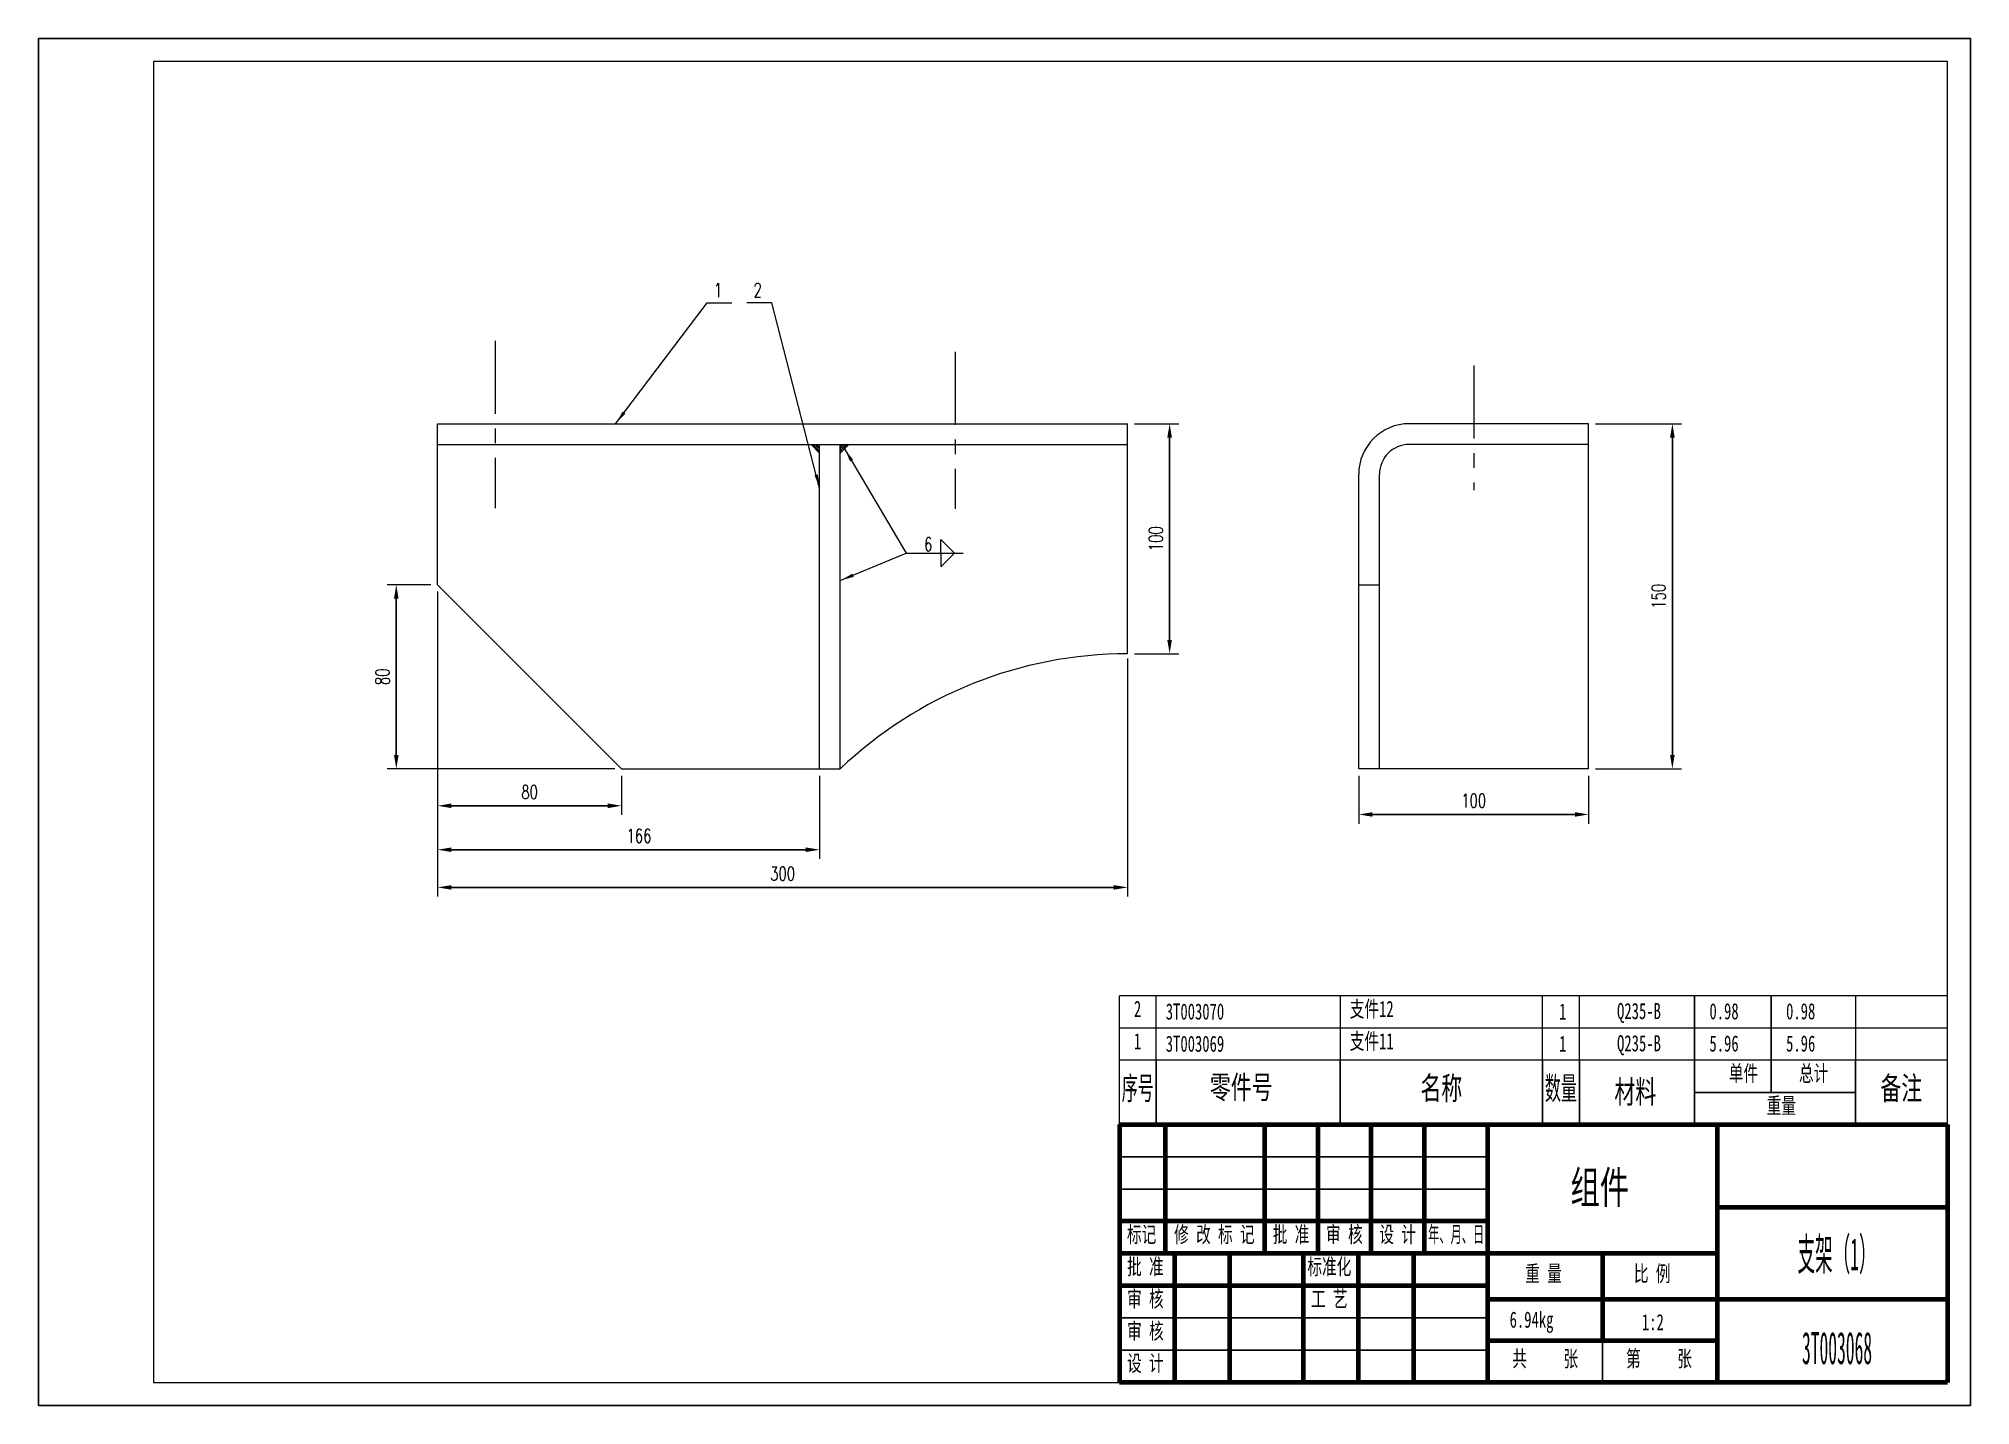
# Model space of a CAD drawing. Header units: millimetres. Extents: x 0 to 840, y 0 to 594.
import ezdxf

# ---------------------------------------------------------------- set-up
doc = ezdxf.new("R2010")
doc.units = ezdxf.units.MM
for name, pattern in [('CENTER', [50.8, 31.75, -6.35, 6.35, -6.35]), ('EB_DASH', [6, 3, -3]), ('EB_DASHDOT', [39, 30, -3, 3, -3])]:
    doc.linetypes.add(name, pattern=pattern)
for name, color, linetype, lineweight in [('中心线', 1, 'CENTER', 9), ('尺寸线', 4, 'Continuous', 9), ('标注线', 4, 'Continuous', 5), ('点划线', 1, 'EB_DASHDOT', 5), ('粗线', 7, 'Continuous', 15), ('细线', 3, 'Continuous', 5), ('虚线', 2, 'EB_DASH', 5)]:
    doc.layers.add(name, color=color, linetype=linetype, lineweight=lineweight)
doc.layers.add('边框', color=7, linetype='Continuous', lineweight=18, plot=False)
doc.styles.get("Standard").update_dxf_attribs({"font": 'romans.shx', "width": 0.7})
doc.styles.add('TextStyle0', font='', dxfattribs={"width": 0.510669})
doc.styles.add('TextStyle1', font='', dxfattribs={"width": 0.510669})
doc.styles.add('UserTxtStyle4', font='', dxfattribs={"width": 0.667})
doc.styles.add('机械', font='', dxfattribs={"width": 0.4})
doc.styles.add('标准', font='', dxfattribs={"width": 0.667})
doc.styles.get('TextStyle0').set_extended_font_data('宋体')
doc.styles.get('TextStyle1').set_extended_font_data('宋体')
doc.styles.get('UserTxtStyle4').set_extended_font_data('宋体')
doc.styles.get('机械').set_extended_font_data('宋体')
doc.styles.get('标准').set_extended_font_data('宋体')
doc.dimstyles.new('标准', dxfattribs={"dimscale": 2, "dimtxt": 3, "dimasz": 3, "dimexe": 2, "dimexo": 1.5, "dimgap": 1.5, "dimtad": 1, "dimdec": 1, "dimzin": 12, "dimdsep": 46, "dimtxsty": 'Standard', "dimcen": 0, "dimdle": 6, "dimclrd": 256, "dimclre": 256, "dimclrt": 256, "dimadec": 1, "dimazin": 3, "dimtfac": 1, "dimtdec": 1, "dimtmove": 0, "dimatfit": 0, "dimfxl": 0, "dimtolj": 1, "dimarcsym": 0})

# ---------------------------------------------------------------- blocks, each defined once
blk = doc.blocks.new('*X41')
at = {"layer": '尺寸线', "linetype": 'ByBlock'}
for points in [[(710.42, 426.65), (711.42, 420.65), (709.42, 420.65)], [(710.42, 276.65), (711.42, 282.65), (709.42, 282.65)]]:
    blk.add_hatch(color=256, dxfattribs=at).paths.add_polyline_path(points, flags=0)
for p, q in [((677.02, 426.65), (714.42, 426.65)), ((677.02, 276.65), (714.42, 276.65))]:
    blk.add_line(p, q, dxfattribs=at)
at = {"layer": '尺寸线', "linetype": 'ByBlock', "lineweight": -2}
blk.add_line((710.42, 282.65), (710.42, 420.65), dxfattribs=at)
at = {"layer": '尺寸线', "linetype": 'ByBlock', "insert": (704.42, 351.65), "char_height": 6, "width": 13.8, "attachment_point": 5, "rotation": 90}
blk.add_mtext('150', dxfattribs=at)
blk = doc.blocks.new('*X42')
at = {"layer": '尺寸线', "linetype": 'ByBlock'}
for points in [[(574.02, 256.81), (580.02, 255.81), (580.02, 257.81)], [(674.02, 256.81), (668.02, 255.81), (668.02, 257.81)]]:
    blk.add_hatch(color=256, dxfattribs=at).paths.add_polyline_path(points, flags=0)
for p, q in [((574.02, 273.65), (574.02, 252.81)), ((674.02, 273.65), (674.02, 252.81))]:
    blk.add_line(p, q, dxfattribs=at)
at = {"layer": '尺寸线', "linetype": 'ByBlock', "lineweight": -2}
blk.add_line((580.02, 256.81), (668.02, 256.81), dxfattribs=at)
at = {"layer": '尺寸线', "linetype": 'ByBlock', "insert": (624.02, 262.81), "char_height": 6, "width": 14.4, "attachment_point": 5}
blk.add_mtext('100', dxfattribs=at)
blk = doc.blocks.new('*X43')
at = {"layer": '尺寸线', "linetype": 'ByBlock'}
for points in [[(173.51, 241.49), (179.51, 240.49), (179.51, 242.49)], [(339.61, 241.49), (333.61, 240.49), (333.61, 242.49)]]:
    blk.add_hatch(color=256, dxfattribs=at).paths.add_polyline_path(points, flags=0)
for p, q in [((173.51, 353.65), (173.51, 237.49)), ((339.61, 273.65), (339.61, 237.49))]:
    blk.add_line(p, q, dxfattribs=at)
at = {"layer": '尺寸线', "linetype": 'ByBlock', "lineweight": -2}
blk.add_line((179.51, 241.49), (333.61, 241.49), dxfattribs=at)
at = {"layer": '尺寸线', "linetype": 'ByBlock', "insert": (261.06, 247.49), "char_height": 6, "width": 14.4, "attachment_point": 5}
blk.add_mtext('166', dxfattribs=at)
blk = doc.blocks.new('*X44')
at = {"layer": '尺寸线', "linetype": 'ByBlock'}
for points in [[(173.51, 225.12), (179.51, 224.12), (179.51, 226.12)], [(473.51, 225.12), (467.51, 224.12), (467.51, 226.12)]]:
    blk.add_hatch(color=256, dxfattribs=at).paths.add_polyline_path(points, flags=0)
for p, q in [((173.51, 353.65), (173.51, 221.12)), ((473.51, 324.65), (473.51, 221.12))]:
    blk.add_line(p, q, dxfattribs=at)
at = {"layer": '尺寸线', "linetype": 'ByBlock', "lineweight": -2}
blk.add_line((179.51, 225.12), (467.51, 225.12), dxfattribs=at)
at = {"layer": '尺寸线', "linetype": 'ByBlock', "insert": (323.51, 231.12), "char_height": 6, "width": 15.6, "attachment_point": 5}
blk.add_mtext('300', dxfattribs=at)
blk = doc.blocks.new('*X45')
at = {"layer": '尺寸线', "linetype": 'Continuous'}
blk.add_hatch(color=256, dxfattribs=at).paths.add_polyline_path([(350.47, 415.76), (354.16, 410.97), (352.87, 410.21)], flags=0)
for p, q in [((350.47, 415.76), (377.21, 370.37)), ((377.21, 370.37), (402.06, 370.37))]:
    blk.add_line(p, q, dxfattribs=at)
at = {"layer": '尺寸线'}
blk.add_line((402.06, 370.37), (402.06, 370.37), dxfattribs=at)
blk = doc.blocks.new('*X46')
at = {"layer": '尺寸线', "linetype": 'Continuous'}
blk.add_hatch(color=256, dxfattribs=at).paths.add_polyline_path([(348.61, 358.49), (353.86, 361.48), (354.43, 360.09)], flags=0)
blk.add_line((348.61, 358.49), (377.21, 370.37), dxfattribs=at)
at = {"layer": '尺寸线'}
blk.add_line((377.21, 370.37), (377.21, 370.37), dxfattribs=at)
blk = doc.blocks.new('*X47')
at = {"layer": '尺寸线', "linetype": 'ByBlock'}
for points in [[(491.8, 426.65), (492.8, 420.65), (490.8, 420.65)], [(491.8, 326.65), (492.8, 332.65), (490.8, 332.65)]]:
    blk.add_hatch(color=256, dxfattribs=at).paths.add_polyline_path(points, flags=0)
for p, q in [((476.51, 426.65), (495.8, 426.65)), ((476.51, 326.65), (495.8, 326.65))]:
    blk.add_line(p, q, dxfattribs=at)
at = {"layer": '尺寸线', "linetype": 'ByBlock', "lineweight": -2}
blk.add_line((491.8, 332.65), (491.8, 420.65), dxfattribs=at)
at = {"layer": '尺寸线', "linetype": 'ByBlock', "insert": (485.8, 376.65), "char_height": 6, "width": 14.4, "attachment_point": 5, "rotation": 90}
blk.add_mtext('100', dxfattribs=at)
blk = doc.blocks.new('*X48')
at = {"layer": '尺寸线', "linetype": 'Continuous'}
blk.add_hatch(color=256, dxfattribs=at).paths.add_polyline_path([(250.9, 426.65), (253.93, 431.88), (255.13, 430.98)], flags=0)
for p, q in [((250.9, 426.65), (290.74, 479.22)), ((290.74, 479.22), (301.5, 479.22))]:
    blk.add_line(p, q, dxfattribs=at)
at = {"layer": '尺寸线'}
blk.add_line((301.5, 479.22), (301.5, 479.22), dxfattribs=at)
blk = doc.blocks.new('*X49')
at = {"layer": '尺寸线', "linetype": 'ByBlock'}
for points in [[(173.51, 260.59), (179.51, 259.59), (179.51, 261.59)], [(253.51, 260.59), (247.51, 259.59), (247.51, 261.59)]]:
    blk.add_hatch(color=256, dxfattribs=at).paths.add_polyline_path(points, flags=0)
for p, q in [((173.51, 353.65), (173.51, 256.59)), ((253.51, 273.65), (253.51, 256.59))]:
    blk.add_line(p, q, dxfattribs=at)
at = {"layer": '尺寸线', "linetype": 'ByBlock', "lineweight": -2}
blk.add_line((179.51, 260.59), (247.51, 260.59), dxfattribs=at)
at = {"layer": '尺寸线', "linetype": 'ByBlock', "insert": (213.51, 266.59), "char_height": 6, "width": 10.2, "attachment_point": 5}
blk.add_mtext('80', dxfattribs=at)
blk = doc.blocks.new('*X50')
at = {"layer": '尺寸线', "linetype": 'ByBlock'}
for points in [[(155.52, 356.65), (156.52, 350.65), (154.52, 350.65)], [(155.52, 276.65), (156.52, 282.65), (154.52, 282.65)]]:
    blk.add_hatch(color=256, dxfattribs=at).paths.add_polyline_path(points, flags=0)
for p, q in [((170.51, 356.65), (151.52, 356.65)), ((250.51, 276.65), (151.52, 276.65))]:
    blk.add_line(p, q, dxfattribs=at)
at = {"layer": '尺寸线', "linetype": 'ByBlock', "lineweight": -2}
blk.add_line((155.52, 282.65), (155.52, 350.65), dxfattribs=at)
at = {"layer": '尺寸线', "linetype": 'ByBlock', "insert": (149.52, 316.65), "char_height": 6, "width": 12, "attachment_point": 5, "rotation": 90}
blk.add_mtext('80', dxfattribs=at)
blk = doc.blocks.new('*X51')
at = {"layer": '尺寸线', "linetype": 'Continuous'}
blk.add_hatch(color=256, dxfattribs=at).paths.add_polyline_path([(339.61, 398.61), (337.38, 404.23), (338.83, 404.6)], flags=0)
for p, q in [((318.77, 479.22), (308.01, 479.22)), ((339.61, 398.61), (318.77, 479.22))]:
    blk.add_line(p, q, dxfattribs=at)
at = {"layer": '尺寸线'}
blk.add_line((308.01, 479.22), (308.01, 479.22), dxfattribs=at)

msp = doc.modelspace()

# ---------------------------------------------------------------- hatches: boundary and pattern name
at = {"layer": '尺寸线'}
h = msp.add_hatch(dxfattribs=at)
h.set_pattern_fill('ANSI37', color=256, scale=0.25, angle=180, style=0)
h.paths.add_polyline_path([(339.61, 413.88), (335.87, 417.65), (339.61, 417.65)], flags=0)
h = msp.add_hatch(dxfattribs=at)
h.set_pattern_fill('ANSI37', color=256, scale=0.25, style=0)
h.paths.add_polyline_path([(348.61, 413.88), (352.34, 417.65), (348.61, 417.65)], flags=0)

# ---------------------------------------------------------------- linework, layer by layer
at = {"layer": '中心线'}
for p, q in [((198.51, 462.66), (198.51, 390)), ((398.51, 457.9), (398.51, 389.61)), ((624.02, 451.94), (624.02, 397.74))]:
    msp.add_line(p, q, dxfattribs=at)
at = {"layer": '尺寸线'}
for p, q in [((335.87, 417.65), (339.61, 413.88)), ((352.34, 417.65), (348.61, 413.88)), ((392.31, 370.37), (392.31, 376.37)), ((392.31, 376.37), (398.31, 370.37)), ((392.31, 370.37), (392.31, 364.37)), ((392.31, 364.37), (398.31, 370.37))]:
    msp.add_line(p, q, dxfattribs=at)
at = {"layer": '点划线', "linetype": 'Continuous', "lineweight": 25}
for p, q in [((630, 108), (470, 108)), ((630, 94), (470, 94)), ((630, 38), (470, 38)), ((630, 24), (470, 24))]:
    msp.add_line(p, q, dxfattribs=at)
at = {"layer": '粗线'}
for p, q in [((830, 584), (50, 584)), ((50, 584), (50, 10)), ((830, 10), (830, 584)), ((173.51, 356.65), (173.51, 426.65)), ((173.51, 426.65), (473.51, 426.65)), ((473.51, 326.65), (473.51, 426.65)), ((674.02, 426.65), (596.02, 426.65)), ((674.02, 276.65), (674.02, 426.65)), ((173.51, 417.65), (473.51, 417.65)), ((339.61, 276.65), (339.61, 417.65)), ((348.61, 276.65), (348.61, 417.65)), ((674.02, 417.65), (596.02, 417.65)), ((574.02, 276.65), (574.02, 404.65)), ((583.02, 276.65), (583.02, 404.65)), ((173.51, 356.65), (253.51, 276.65)), ((574.02, 356.65), (583.02, 356.65)), ((253.51, 276.65), (348.61, 276.65)), ((674.02, 276.65), (574.02, 276.65)), ((830, 178), (470, 178)), ((830, 178), (470, 178)), ((470, 122), (470, 178)), ((790, 136), (790, 122)), ((50, 10), (830, 10))]:
    msp.add_line(p, q, dxfattribs=at)
at = {"layer": '粗线', "linetype": 'Continuous', "lineweight": 70}
for p, q in [((470, 122), (830, 122)), ((470, 122), (470, 10)), ((490, 66), (490, 122)), ((533.17, 66), (533.17, 122)), ((556.33, 66), (556.33, 122)), ((579.5, 66), (579.5, 122)), ((602.67, 66), (602.67, 122)), ((630, 122), (630, 10)), ((730, 10), (730, 122)), ((830, 122), (830, 10)), ((830, 86), (730, 86)), ((630, 80), (470, 80)), ((730, 66), (470, 66)), ((494, 10), (494, 66)), ((518, 10), (518, 66)), ((550, 10), (550, 66)), ((574, 10), (574, 66)), ((598, 10), (598, 66)), ((680, 66), (680, 28)), ((630, 52), (470, 52)), ((730, 46), (630, 46)), ((830, 46), (730, 46)), ((730, 28), (630, 28)), ((830, 10), (470, 10))]:
    msp.add_line(p, q, dxfattribs=at)
at = {"layer": '粗线'}
for centre, radius, end in [((596.02, 404.65), 22, 180), ((596.02, 404.65), 13, 180), ((473.51, 145.65), 181, 133.63446)]:
    msp.add_arc(centre, radius, 90, end, dxfattribs=at)
at = {"layer": '细线'}
for p, q in [((486, 122), (486, 178)), ((566, 178), (566, 122)), ((654, 122), (654, 178)), ((670, 122), (670, 178)), ((720, 178), (720, 122)), ((720, 136), (720, 178)), ((753.33, 178), (753.33, 136)), ((753.33, 136), (753.33, 178)), ((790, 178), (790, 136)), ((830, 164), (470, 164)), ((830, 164), (470, 164)), ((830, 150), (470, 150)), ((486, 150), (470, 150)), ((486, 150), (486, 122)), ((566, 122), (566, 150)), ((654, 150), (566, 150)), ((654, 150), (654, 122)), ((670, 150), (654, 150)), ((670, 150), (670, 122)), ((790, 122), (790, 150)), ((830, 150), (790, 150)), ((720, 122), (720, 136)), ((790, 136), (720, 136)), ((720, 136), (753.33, 136)), ((753.33, 136), (790, 136))]:
    msp.add_line(p, q, dxfattribs=at)
at = {"layer": '虚线', "linetype": 'Continuous', "lineweight": 25}
msp.add_line((680, 28), (680, 10), dxfattribs=at)
at = {"layer": '边框', "linetype": 'Continuous', "lineweight": 25}
for p, q in [((0, 0), (0, 594)), ((0, 594), (840, 594)), ((840, 594), (840, 0)), ((840, 0), (0, 0))]:
    msp.add_line(p, q, dxfattribs=at)

# ---------------------------------------------------------------- block references
at = {"layer": '尺寸线'}
for name in ['*X48', '*X51', '*X45', '*X46']:
    msp.add_blockref(name, (0, 0), dxfattribs=at)

# ---------------------------------------------------------------- texts
at = {"layer": '尺寸线', "char_height": 6, "attachment_point": 1}
for s, insert, width in [('1', (293.61, 487.69), 19.822), ('2', (310.88, 487.69), 19.822), ('6', (385.04, 377.21), 13.9873)]:
    msp.add_mtext(s, dxfattribs=dict(at, insert=insert, width=width))
at = {"layer": '标注线', "attachment_point": 5}
for s, insert, char_height, width, style in [('组件', (678.88, 93.99), 14, 50.6327, '标准'), ('支架（1）', (782.03, 64.82), 14, 83.8756, '机械'), ('6.94kg', (649.18, 36.11), 7, 38.8046, '标准'), ('1:2', (701.94, 36.11), 7, 17.5866, '标准'), ('3T003068', (782.03, 24.82), 14, 111.1435, '机械')]:
    msp.add_mtext(s, dxfattribs=dict(at, insert=insert, char_height=char_height, width=width, style=style))
at = {"layer": '粗线', "style": 'UserTxtStyle4', "width": 0.667}
msp.add_text('材料', height=10, dxfattribs=at).set_placement((685.22, 131.28))
at = {"layer": '粗线'}
for s, insert, char_height, width, attachment_point, style in [('{\\C7;支件12}', (570.13, 175.8), 7, 38.4414, 1, 'UserTxtStyle4'), ('{\\C7;2}', (476.28, 175.8), 7, 5.1359, 1, 'UserTxtStyle4'), ('{\\C7;3T003070}', (490.13, 174.67), 7, 51.6703, 1, 'UserTxtStyle4'), ('{\\C7;1}', (661.18, 174.67), 7, 3.7871, 1, 'UserTxtStyle4'), ('{\\C7;Q235-B}', (695.9, 166.11), 7, 38.9602, 8, 'UserTxtStyle4'), ('{\\C7;0.98}', (732.89, 167.67), 7, 25.1607, 8, 'UserTxtStyle4'), ('{\\C7;0.98}', (766.22, 167.67), 7, 25.1607, 8, 'UserTxtStyle4'), ('{\\C7;1}', (476.28, 161.8), 7, 3.7871, 1, 'UserTxtStyle4'), ('{\\C7;3T003069}', (490.13, 160.67), 7, 51.6184, 1, 'UserTxtStyle4'), ('{\\C7;支件11}', (570.13, 161.8), 7, 37.9227, 1, 'UserTxtStyle4'), ('{\\C7;1}', (661.18, 160.67), 7, 3.7871, 1, 'UserTxtStyle4'), ('{\\C7;Q235-B}', (695.9, 152.11), 7, 38.9602, 8, 'UserTxtStyle4'), ('{\\C7;5.96}', (732.89, 153.67), 7, 25.057, 8, 'UserTxtStyle4'), ('{\\C7;5.96}', (766.22, 153.67), 7, 25.057, 8, 'UserTxtStyle4'), ('{\\C7;零件号}', (509.3, 143.27), 10, 54.9163, 1, 'UserTxtStyle4'), ('{\\C7;单件}', (734.98, 147.8), 7, 25.3682, 1, 'UserTxtStyle4'), ('{\\C7;总计}', (765.5, 147.8), 7, 25.3164, 1, 'UserTxtStyle4'), ('{\\C7;重量}', (751.43, 133.8), 7, 25.472, 1, 'UserTxtStyle4'), ('标记', (473.25, 77.8), 7, 25.3682, 1, 'UserTxtStyle4'), ('修 改 标 记', (493.77, 77.8), 7, 71.9026, 1, 'UserTxtStyle4'), ('批 准', (536.65, 77.8), 7, 32.1123, 1, 'UserTxtStyle4'), ('审 核', (559.82, 77.8), 7, 31.4898, 1, 'UserTxtStyle4'), ('设 计', (582.99, 77.8), 7, 31.9048, 1, 'UserTxtStyle4'), ('年、月、日', (604.2, 77.8), 7, 48.576, 1, 'TextStyle1'), ('批 准', (473.3, 63.8), 7, 32.1123, 1, 'UserTxtStyle4'), ('标准化', (551.71, 63.8), 7, 38.7008, 1, 'UserTxtStyle4'), ('重 量', (646.43, 60.8), 7, 32.1123, 1, 'UserTxtStyle4'), ('比 例', (693.68, 60.8), 7, 30.141, 1, 'UserTxtStyle4'), ('审 核', (473.3, 49.8), 7, 31.4898, 1, 'UserTxtStyle4'), ('工 艺', (553.3, 49.8), 7, 31.6973, 1, 'UserTxtStyle4'), ('审 核', (473.3, 35.8), 7, 31.4898, 1, 'UserTxtStyle4'), ('设 计', (473.3, 21.8), 7, 31.9048, 1, 'UserTxtStyle4'), ('共     张', (640.82, 23.8), 7, 58.7256, 1, 'UserTxtStyle4'), ('第     张', (690.3, 23.8), 7, 58.6738, 1, 'UserTxtStyle4')]:
    msp.add_mtext(s, dxfattribs=dict(at, insert=insert, char_height=char_height, width=width, attachment_point=attachment_point, style=style))
at = {"layer": '粗线', "color": 0, "linetype": 'Continuous', "lineweight": 25, "char_height": 10, "attachment_point": 1}
for s, insert, width, style in [('序号', (471, 142.85), 27.6329, 'TextStyle0'), ('名称', (600.86, 142.85), 36.018, 'UserTxtStyle4'), ('数量', (655, 142.85), 27.8031, 'TextStyle1'), ('备注', (800.86, 142.85), 36.018, 'UserTxtStyle4')]:
    msp.add_mtext(s, dxfattribs=dict(at, insert=insert, width=width, style=style))

# ---------------------------------------------------------------- dimensions: what is measured, and where the dimension line sits
at = {"layer": '尺寸线'}
for base, p1, p2, angle, picture, middle in [((491.8, 426.65), (473.51, 326.65), (473.51, 426.65), 90, '*X47', (485.8, 376.65)), ((710.42, 426.65), (674.02, 276.65), (674.02, 426.65), 90, '*X41', (704.42, 351.65)), ((155.52, 356.65), (253.51, 276.65), (173.51, 356.65), 90, '*X50', (149.52, 316.65)), ((473.51, 225.12), (173.51, 356.65), (473.51, 327.65), 0, '*X44', (323.51, 231.12))]:
    dim = msp.add_linear_dim(base=base, p1=p1, p2=p2, angle=angle, dimstyle='标准', override={"dimsah": 1, "dimtzin": 0}, dxfattribs=at)
    dim.commit()
    dim.dimension.update_dxf_attribs({"geometry": picture, "text_midpoint": middle})
dim = msp.add_linear_dim(base=(339.61, 241.49), p1=(173.51, 356.65), p2=(339.61, 276.65), angle=180, text='166', dimstyle='标准', override={"dimsah": 1, "dimtzin": 0}, dxfattribs=at)
dim.commit()
dim.dimension.update_dxf_attribs({"geometry": '*X43', "text_midpoint": (261.06, 241.49), "dimtype": 160})
for base, p1, p2, picture, middle in [((253.51, 260.59), (173.51, 356.65), (253.51, 276.65), '*X49', (213.51, 266.59)), ((674.02, 256.81), (574.02, 276.65), (674.02, 276.65), '*X42', (624.02, 262.81))]:
    dim = msp.add_linear_dim(base=base, p1=p1, p2=p2, dimstyle='标准', override={"dimsah": 1, "dimtzin": 0}, dxfattribs=at)
    dim.commit()
    dim.dimension.update_dxf_attribs({"geometry": picture, "text_midpoint": middle})

doc.saveas('drawing.dxf')
